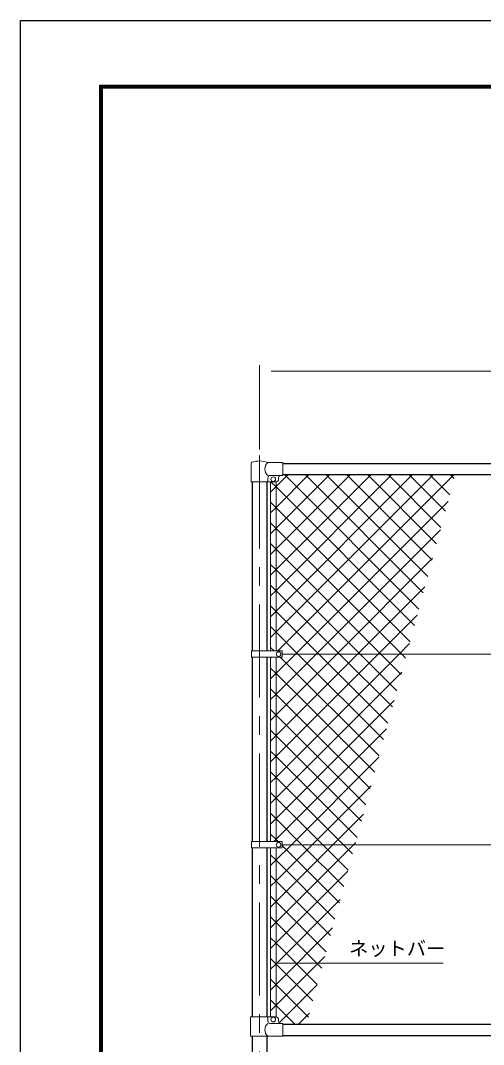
# Model space of a CAD drawing. Units: millimetres, scale not verified. Extents: x -4200 to 4200, y -2970 to 2970.
# Drawn here: x -4200 to -2621, y -521 to 2970 of the extents above; entities that cross this region are included whole.
import ezdxf
from ezdxf.enums import TextEntityAlignment as Align

# ---------------------------------------------------------------- set-up
doc = ezdxf.new("R2010")
doc.units = ezdxf.units.MM
doc.header["$LTSCALE"] = 10
doc.linetypes.add('USER1', pattern=[50.8, 31.75, -6.35, 6.35, -6.35])
for name, color, linetype, lineweight in [('0-1_D-BMK', 2, 'USER1', 13), ('0-2_D-STR1', 1, 'Continuous', 25), ('0-3_D-STR-DIM', 7, 'Continuous', 13), ('0-9_D-STR3', 3, 'Continuous', 13), ('0-A_D-STR2', 7, 'Continuous', 13), ('0-B_D-STR-TXT', 7, 'Continuous', 13), ('0-C_D-TTL', 7, 'Continuous', 25)]:
    doc.layers.add(name, color=color, linetype=linetype, lineweight=lineweight)
doc.styles.add('ＭＳ ゴシック', font='')
doc.styles.get('ＭＳ ゴシック').set_extended_font_data('MS Gothic')

msp = doc.modelspace()

# ---------------------------------------------------------------- linework, layer by layer
at = {"layer": '0-1_D-BMK'}
msp.add_line((-3384.97, 1487.06), (-3384.97, -870), dxfattribs=at)
at = {"layer": '0-2_D-STR1'}
for p, q in [((-3304.97, 1460), (-1464.97, 1460)), ((-3410.37, 1397), (-3410.37, 820.5)), ((-3359.57, 1397), (-3359.57, 820.5)), ((-3304.97, 1422), (-1464.97, 1422)), ((-3410.37, 799.5), (-3410.37, 170.5)), ((-3359.57, 799.5), (-3359.57, 170.5)), ((-3410.37, 149.5), (-3410.37, -427)), ((-3359.57, 149.5), (-3359.57, -427)), ((-3304.97, -452), (-1464.97, -452)), ((-3410.37, -493), (-3410.37, -840)), ((-3359.57, -493), (-3359.57, -840)), ((-3304.97, -490), (-1464.97, -490))]:
    msp.add_line(p, q, dxfattribs=at)
at = {"layer": '0-3_D-STR-DIM'}
for p, q in [((-3384.97, 1507.06), (-3384.97, 1795)), ((-3344.97, 1775), (-1424.97, 1775))]:
    msp.add_line(p, q, dxfattribs=at)
at = {"layer": '0-9_D-STR3'}
for p, q in [((-3413.52, 1397), (-3413.52, 1460.69)), ((-3304.97, 1463), (-3356.42, 1463)), ((-3304.97, 1463), (-3304.97, 1419)), ((-3413.52, 1397), (-3356.42, 1397)), ((-3356.42, 1397), (-3356.42, 1412)), ((-3356.42, 1397), (-3329.97, 1397)), ((-3304.97, 1419), (-3349.42, 1419)), ((-3347.47, 1397), (-3347.47, 820.5)), ((-3328.47, 1397), (-3328.47, 820.5)), ((-3319.97, 1412), (-3319.97, 1407)), ((-3412.47, 799.5), (-3412.47, 820.5)), ((-3307.98, 820.5), (-3412.47, 820.5)), ((-3307.98, 799.5), (-3307.98, 820.5)), ((-3307.98, 810), (-1467.47, 810)), ((-3307.98, 799.5), (-3412.47, 799.5)), ((-3347.47, 799.5), (-3347.47, 170.5)), ((-3328.47, 799.5), (-3328.47, 170.5)), ((-3412.47, 149.5), (-3412.47, 170.5)), ((-3307.98, 170.5), (-3412.47, 170.5)), ((-3307.98, 149.5), (-3412.47, 149.5)), ((-3347.47, 149.5), (-3347.47, -427)), ((-3328.47, 149.5), (-3328.47, -427)), ((-3307.98, 149.5), (-3307.98, 170.5)), ((-3307.98, 160), (-1467.47, 160)), ((-3415.92, -427), (-3329.97, -427)), ((-3415.92, -493), (-3415.92, -427)), ((-3356.42, -427), (-3356.42, -442)), ((-3304.97, -449), (-3349.42, -449)), ((-3319.97, -437), (-3319.97, -442)), ((-3304.97, -449), (-3304.97, -493)), ((-3304.97, -493), (-3415.92, -493))]:
    msp.add_line(p, q, dxfattribs=at)
for centre in [(-3337.97, 1406), (-3319.98, 810), (-3319.98, 160), (-3337.97, -436)]:
    msp.add_circle(centre, 8, dxfattribs=at)
for centre, radius, start, end in [((-3384.97, 1388.27), 80, 69.0916, 109.22051), ((-3410.22, 1460.69), 3.3, 109.22051, 180), ((-3338.23, 1441), 28.55, 129.59418, 230.40582), ((-3349.42, 1412), 7, 90, 180), ((-3329.97, 1407), 10, 270, 0), ((-3312.97, 1412), 7, 90, 180), ((-3338.23, -471), 28.55, 129.59418, 230.40582), ((-3349.42, -442), 7, 180, 270), ((-3329.97, -437), 10, 0, 90), ((-3312.97, -442), 7, 180, 270)]:
    msp.add_arc(centre, radius, start, end, dxfattribs=at)
at = {"layer": '0-A_D-STR2'}
for p, q in [((-3328.47, 1380.71), (-3287.19, 1422)), ((-3328.47, 1310), (-3216.48, 1422)), ((-3328.47, 1239.29), (-3145.77, 1422)), ((-3328.47, 1168.58), (-3075.06, 1422)), ((-3328.47, 1097.87), (-3004.34, 1422)), ((-3328.47, 1027.16), (-2933.63, 1422)), ((-3328.47, 956.45), (-2862.92, 1422)), ((-3328.47, 885.74), (-2792.21, 1422)), ((-3323, 820.5), (-2721.5, 1422)), ((-2841.61, 963.43), (-3300.19, 1422)), ((-2826.55, 1019.08), (-3229.48, 1422)), ((-2811.49, 1074.72), (-3158.77, 1422)), ((-2796.43, 1130.37), (-3088.06, 1422)), ((-2781.37, 1186.02), (-3017.34, 1422)), ((-2766.31, 1241.67), (-2946.63, 1422)), ((-2751.25, 1297.32), (-2875.92, 1422)), ((-2736.18, 1352.97), (-2805.21, 1422)), ((-2721.12, 1408.62), (-2734.5, 1422)), ((-3347.47, 1361.71), (-3328.47, 1380.71)), ((-3262.79, 810), (-2742.26, 1330.53)), ((-3347.47, 1291), (-3328.47, 1310)), ((-3328.47, 1238.16), (-3347.47, 1257.16)), ((-3347.47, 1220.29), (-3328.47, 1239.29)), ((-2900.32, 810), (-3328.47, 1238.16)), ((-3192.08, 810), (-2768.5, 1233.58)), ((-3328.47, 1167.44), (-3347.47, 1186.44)), ((-3347.47, 1149.58), (-3328.47, 1168.58)), ((-2971.03, 810), (-3328.47, 1167.44)), ((-3121.37, 810), (-2794.73, 1136.64)), ((-3328.47, 1096.73), (-3347.47, 1115.73)), ((-3347.47, 1078.87), (-3328.47, 1097.87)), ((-3041.74, 810), (-3328.47, 1096.73)), ((-3328.47, 1026.02), (-3347.47, 1045.02)), ((-3347.47, 1008.16), (-3328.47, 1027.16)), ((-3112.45, 810), (-3328.47, 1026.02)), ((-3050.66, 810), (-2820.97, 1039.69)), ((-3328.47, 955.31), (-3347.47, 974.31)), ((-3347.47, 937.45), (-3328.47, 956.45)), ((-3183.16, 810), (-3328.47, 955.31)), ((-2979.95, 810), (-2847.21, 942.74)), ((-3328.47, 884.6), (-3347.47, 903.6)), ((-3347.47, 866.74), (-3328.47, 885.74)), ((-3253.87, 810), (-3328.47, 884.6)), ((-2909.24, 810), (-2873.45, 845.79)), ((-3335.08, 820.5), (-3347.47, 832.89)), ((-3328.47, 744.32), (-3262.79, 810)), ((-3328.47, 673.61), (-3192.08, 810)), ((-3328.47, 602.9), (-3121.37, 810)), ((-3328.47, 532.18), (-3050.66, 810)), ((-3328.47, 461.47), (-2979.95, 810)), ((-3328.47, 390.76), (-2909.24, 810)), ((-2962.1, 518.23), (-3253.87, 810)), ((-2947.04, 573.88), (-3183.16, 810)), ((-2931.98, 629.53), (-3112.45, 810)), ((-2916.92, 685.18), (-3041.74, 810)), ((-2901.86, 740.83), (-2971.03, 810)), ((-2886.8, 796.48), (-2900.32, 810)), ((-3347.47, 796.03), (-3344, 799.5)), ((-3347.47, 799.01), (-3346.98, 799.5)), ((-2977.16, 462.58), (-3314.08, 799.5)), ((-3328.47, 743.18), (-3347.47, 762.18)), ((-3347.47, 725.32), (-3328.47, 744.32)), ((-3328.47, 320.05), (-2899.69, 748.84)), ((-2992.23, 406.93), (-3328.47, 743.18)), ((-3328.47, 672.47), (-3347.47, 691.47)), ((-3347.47, 654.61), (-3328.47, 673.61)), ((-3007.29, 351.28), (-3328.47, 672.47)), ((-3328.47, 249.34), (-2925.93, 651.89)), ((-3328.47, 601.76), (-3347.47, 620.76)), ((-3347.47, 583.9), (-3328.47, 602.9)), ((-3022.35, 295.63), (-3328.47, 601.76)), ((-3328.47, 531.05), (-3347.47, 550.05)), ((-3347.47, 513.18), (-3328.47, 532.18)), ((-3037.41, 239.98), (-3328.47, 531.05)), ((-3328.47, 460.34), (-3347.47, 479.34)), ((-3347.47, 442.47), (-3328.47, 461.47)), ((-3052.47, 184.33), (-3328.47, 460.34)), ((-3276.4, 160), (-2978.41, 457.99)), ((-3328.47, 389.63), (-3347.47, 408.63)), ((-3347.47, 371.76), (-3328.47, 390.76)), ((-3098.85, 160), (-3328.47, 389.63)), ((-3205.69, 160), (-3004.65, 361.04)), ((-3328.47, 318.92), (-3347.47, 337.92)), ((-3347.47, 301.05), (-3328.47, 320.05)), ((-3169.56, 160), (-3328.47, 318.92)), ((-3328.47, 248.21), (-3347.47, 267.21)), ((-3347.47, 230.34), (-3328.47, 249.34)), ((-3240.27, 160), (-3328.47, 248.21)), ((-3134.97, 160), (-3030.88, 264.09)), ((-3328.47, 107.92), (-3276.4, 160)), ((-3328.47, 37.21), (-3205.69, 160)), ((-3328.47, -33.5), (-3134.97, 160)), ((-3328.47, -104.21), (-3064.26, 160)), ((-3112.71, -38.26), (-3307.98, 157)), ((-3097.65, 17.38), (-3240.27, 160)), ((-3082.59, 73.03), (-3169.56, 160)), ((-3067.53, 128.68), (-3098.85, 160)), ((-3064.26, 160), (-3057.12, 167.14)), ((-3328.47, 106.78), (-3347.47, 125.78)), ((-3347.47, 88.92), (-3328.47, 107.92)), ((-3127.78, -93.91), (-3328.47, 106.78)), ((-3328.47, -174.92), (-3083.36, 70.19)), ((-3328.47, 36.07), (-3347.47, 55.07)), ((-3347.47, 18.21), (-3328.47, 37.21)), ((-3142.84, -149.56), (-3328.47, 36.07)), ((-3328.47, -34.64), (-3347.47, -15.64)), ((-3347.47, -52.5), (-3328.47, -33.5)), ((-3328.47, -245.63), (-3109.6, -26.76)), ((-3157.9, -205.21), (-3328.47, -34.64)), ((-3328.47, -105.35), (-3347.47, -86.35)), ((-3347.47, -123.21), (-3328.47, -104.21)), ((-3172.96, -260.86), (-3328.47, -105.35)), ((-3328.47, -316.34), (-3135.84, -123.71)), ((-3328.47, -176.06), (-3347.47, -157.06)), ((-3347.47, -193.92), (-3328.47, -174.92)), ((-3188.02, -316.51), (-3328.47, -176.06)), ((-3328.47, -246.77), (-3347.47, -227.77)), ((-3328.47, -387.05), (-3162.08, -220.66)), ((-3347.47, -264.63), (-3328.47, -245.63)), ((-3203.08, -372.16), (-3328.47, -246.77)), ((-3328.47, -317.48), (-3347.47, -298.48)), ((-3347.47, -335.34), (-3328.47, -316.34)), ((-3218.14, -427.81), (-3328.47, -317.48)), ((-3317.77, -447.06), (-3188.32, -317.61)), ((-3347.47, -406.05), (-3328.47, -387.05)), ((-3252, -452), (-3214.56, -414.56))]:
    msp.add_line(p, q, dxfattribs=at)
for points in [[(-2856.67, 907.78), (-3328.47, 1379.58), (-3345.9, 1397)], [(-2871.74, 852.13), (-3328.47, 1308.87), (-3347.47, 1327.87)], [(-3336.61, 170.5), (-3328.47, 178.63), (-2952.17, 554.94)], [(-3321.48, 170.5), (-3328.47, 177.5), (-3347.47, 196.5)], [(-3264.66, -452), (-3328.47, -388.19), (-3347.47, -369.19)]]:
    msp.add_lwpolyline(points, dxfattribs=at)
at = {"layer": '0-B_D-STR-TXT'}
msp.add_line((-2759.1, -244.09), (-3330.22, -244.09), dxfattribs=at)
at = {"layer": '0-C_D-TTL', "color": 2}
msp.add_lwpolyline([(-4200, 2970), (4200, 2970), (4200, -2970), (-4200, -2970)], close=True, dxfattribs=at)
at = {"layer": '0-C_D-TTL'}
for points in [[(-3930, 2750), (3930, 2750), (3930, -2750), (-3930, -2750)], [(-3927.5, 2747.5), (3927.5, 2747.5), (3927.5, -2747.5), (-3927.5, -2747.5)], [(-3925, 2745), (3925, 2745), (3925, -2745), (-3925, -2745)], [(-3922.5, 2742.5), (3922.5, 2742.5), (3922.5, -2742.5), (-3922.5, -2742.5)], [(-3920, 2740), (3920, 2740), (3920, -2740), (-3920, -2740)]]:
    msp.add_lwpolyline(points, close=True, dxfattribs=at)

# ---------------------------------------------------------------- texts
at = {"layer": '0-B_D-STR-TXT', "style": 'ＭＳ ゴシック'}
msp.add_text('ネットバー', height=48.09, dxfattribs=at).set_placement((-3079.66, -232.14), align=Align.BOTTOM_LEFT)

doc.saveas('drawing.dxf')
